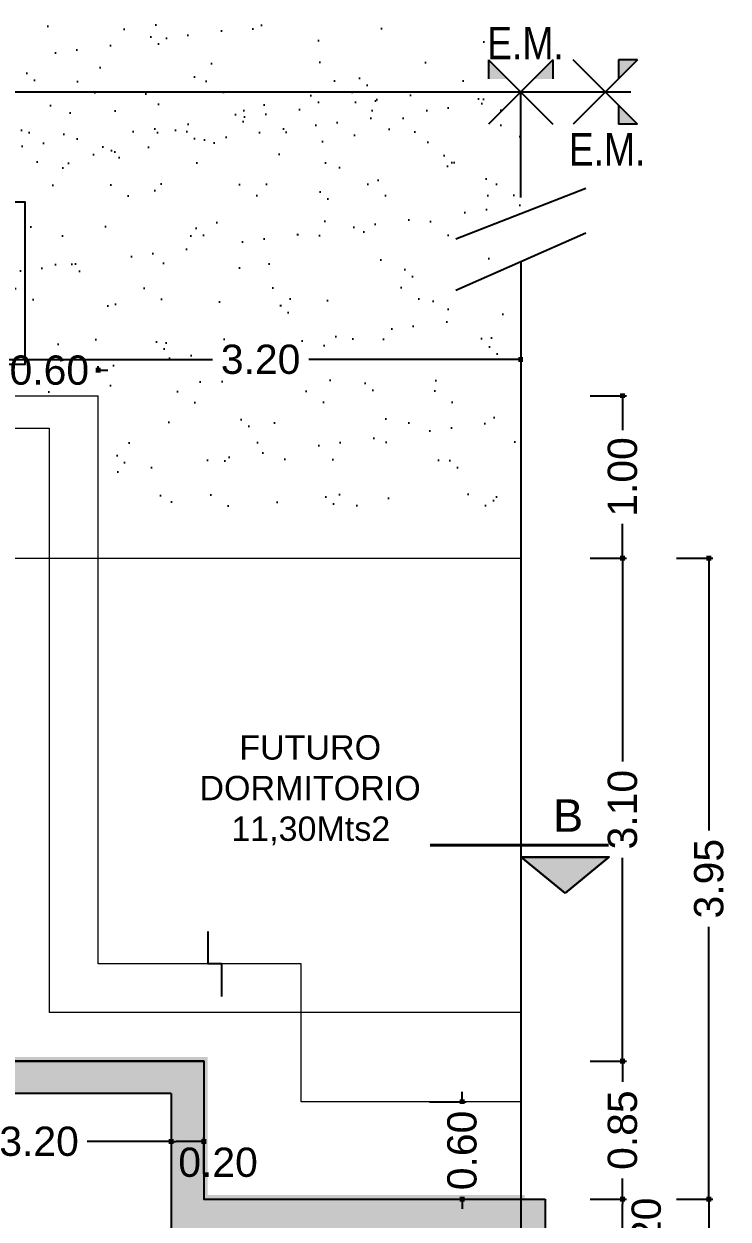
# Model space of a CAD drawing. Header units: millimetres. Extents: x 167 to 343, y -139 to 78.
# Drawn here: x 246.77 to 251.1, y -49.42 to -42.07 of the extents above; entities that cross this region are included whole.
import ezdxf

# ---------------------------------------------------------------- set-up
doc = ezdxf.new("R2010")
doc.units = ezdxf.units.MM
doc.header["$LTSCALE"] = 0.1
doc.header["$MEASUREMENT"] = 0
doc.header["$PDMODE"] = 3
doc.header["$PDSIZE"] = 0.1
doc.linetypes.add('ACAD_ISO02W100', pattern=[15, 12, -3])
doc.linetypes.add('ACAD_ISO04W100', pattern=[30, 24, -3, 0, -3])
doc.layers.get('DEFPOINTS').update_dxf_attribs({"color": 1})
for name, color, linetype in [('11.Ejes', 6, 'ACAD_ISO04W100'), ('Cotas', 1, 'Continuous'), ('HATCH', 10, 'Continuous'), ('MURO', 4, 'Continuous'), ('POLILINEA SUP', 150, 'Continuous')]:
    doc.layers.add(name, color=color, linetype=linetype)
doc.layers.add('17.Sombras', color=8, linetype='Continuous', lineweight=5)
doc.styles.add('ARIAL', font='arial.ttf', dxfattribs={"height": 0.18})
doc.styles.add('Diego', font='arial.ttf')
doc.styles.get("Standard").update_dxf_attribs({"font": 'arial.ttf'})
doc.dimstyles.new('MARQ 100', dxfattribs={"dimscale": 0.1, "dimtxt": 1.75, "dimasz": 0.3, "dimexe": 0.25, "dimexo": 1.5, "dimtad": 0, "dimzin": 1, "dimdsep": 46, "dimtxsty": 'ARIAL', "dimblk": 'BOXFILLED', "dimcen": 2.5, "dimclrd": 8, "dimclre": 8, "dimclrt": 4, "dimazin": 0, "dimtfac": 1, "dimtmove": 2, "dimatfit": 3, "dimldrblk": 'DOTSMALL', "dimfxl": 2, "dimfxlon": 1, "dimlwd": -1, "dimarcsym": 0})

# ---------------------------------------------------------------- blocks, each defined once
blk = doc.blocks.new('_BoxFilled')
at = {"color": 0, "linetype": 'ByBlock', "lineweight": -2}
blk.add_line((-0.5, 0), (-1, 0), dxfattribs=at)
at = {"color": 0, "linetype": 'ByBlock'}
blk.add_solid([(-0.5, 0.5), (0.5, 0.5), (-0.5, -0.5), (0.5, -0.5)], dxfattribs=at)
blk = doc.blocks.new('*D80')
at = {"layer": 'Cotas', "color": 8, "lineweight": -2, "transparency": 16777216}
for p, q in [((250.7819, -49.3007), (251.0069, -49.3007)), ((250.7819, -53.6055), (251.0069, -53.6055))]:
    blk.add_line(p, q, dxfattribs=at)
at = {"layer": 'Cotas', "color": 8, "transparency": 16777216}
for p, q in [((250.9819, -49.3307), (250.9819, -51.1535)), ((250.9819, -53.5755), (250.9819, -51.7527))]:
    blk.add_line(p, q, dxfattribs=at)
at = {"layer": 'DEFPOINTS', "color": 0, "transparency": 16777216}
for p in [(250.1231, -49.3007), (250.9819, -49.3007), (250.391, -53.6055)]:
    blk.add_point(p, dxfattribs=at)
at = {"layer": 'Cotas', "color": 8, "transparency": 16777216, "xscale": 0.03, "yscale": 0.03, "zscale": 0.03}
for p, rotation in [((250.9819, -49.3007), 90), ((250.9819, -53.6055), 270)]:
    blk.add_blockref('_BoxFilled', p, dxfattribs=dict(at, rotation=rotation))
at = {"layer": 'Cotas', "color": 4, "transparency": 16777216, "insert": (250.9819, -51.4531), "char_height": 0.18, "attachment_point": 5, "rotation": 90, "style": 'ARIAL'}
blk.add_mtext('4.30', dxfattribs=at)
blk = doc.blocks.new('_DotSmall')
at = {"color": 0, "linetype": 'ByBlock', "const_width": 0.5}
blk.add_lwpolyline([(-0.0625, 0, 1), (0.0625, 0, 1)], format="xyb", close=True, dxfattribs=at)
blk = doc.blocks.new('*D81')
at = {"layer": 'Cotas', "color": 8, "lineweight": -2, "transparency": 16777216}
for p, q in [((250.7819, -45.3555), (251.0069, -45.3555)), ((250.7819, -49.3007), (251.0069, -49.3007))]:
    blk.add_line(p, q, dxfattribs=at)
at = {"layer": 'Cotas', "color": 8, "transparency": 16777216}
for p, q in [((250.9819, -45.3855), (250.9819, -47.0312)), ((250.9819, -49.2707), (250.9819, -47.625))]:
    blk.add_line(p, q, dxfattribs=at)
at = {"layer": 'DEFPOINTS', "color": 0, "transparency": 16777216}
for p in [(247.191, -45.3555), (250.9819, -45.3555), (249.9731, -49.3007)]:
    blk.add_point(p, dxfattribs=at)
at = {"layer": 'Cotas', "color": 8, "transparency": 16777216, "xscale": 0.03, "yscale": 0.03, "zscale": 0.03}
for p, rotation in [((250.9819, -45.3555), 90), ((250.9819, -49.3007), 270)]:
    blk.add_blockref('_BoxFilled', p, dxfattribs=dict(at, rotation=rotation))
at = {"layer": 'Cotas', "color": 4, "transparency": 16777216, "insert": (250.9819, -47.3281), "char_height": 0.18, "attachment_point": 5, "rotation": 90, "style": 'ARIAL'}
blk.add_mtext('3.95', dxfattribs=at)
blk = doc.blocks.new('*D128')
at = {"layer": 'Cotas', "color": 8, "lineweight": -2, "transparency": 16777216}
for p, q in [((247.6743, -48.8007), (247.6743, -48.9703)), ((247.8743, -49.1453), (247.8743, -48.9203))]:
    blk.add_line(p, q, dxfattribs=at)
at = {"layer": 'Cotas', "color": 8, "transparency": 16777216}
blk.add_line((247.8443, -48.9453), (247.7043, -48.9453), dxfattribs=at)
at = {"layer": 'DEFPOINTS', "color": 0, "transparency": 16777216}
for p in [(247.6743, -48.6507), (247.6743, -48.9453), (247.8743, -49.3007)]:
    blk.add_point(p, dxfattribs=at)
at = {"layer": 'Cotas', "color": 8, "transparency": 16777216, "xscale": 0.03, "yscale": 0.03, "zscale": 0.03, "rotation": 180}
blk.add_blockref('_BoxFilled', (247.6743, -48.9453), dxfattribs=at)
at = {"layer": 'Cotas', "color": 8, "transparency": 16777216, "xscale": 0.03, "yscale": 0.03, "zscale": 0.03}
blk.add_blockref('_BoxFilled', (247.8743, -48.9453), dxfattribs=at)
at = {"layer": 'Cotas', "color": 4, "transparency": 16777216, "insert": (247.9625, -49.0745), "char_height": 0.18, "attachment_point": 5, "style": 'ARIAL'}
blk.add_mtext('0.20', dxfattribs=at)
blk = doc.blocks.new('*D129')
at = {"layer": 'Cotas', "color": 8, "lineweight": -2, "transparency": 16777216}
for p, q in [((244.4743, -48.8007), (244.4743, -48.9703)), ((247.6743, -48.8007), (247.6743, -48.9703))]:
    blk.add_line(p, q, dxfattribs=at)
at = {"layer": 'Cotas', "color": 8, "transparency": 16777216}
for p, q in [((244.5043, -48.9453), (246.5653, -48.9453)), ((247.6443, -48.9453), (247.1572, -48.9453))]:
    blk.add_line(p, q, dxfattribs=at)
at = {"layer": 'DEFPOINTS', "color": 0, "transparency": 16777216}
for p in [(244.4743, -48.6507), (247.6743, -48.6507), (244.4743, -48.9453)]:
    blk.add_point(p, dxfattribs=at)
at = {"layer": 'Cotas', "color": 8, "transparency": 16777216, "xscale": 0.03, "yscale": 0.03, "zscale": 0.03, "rotation": 180}
blk.add_blockref('_BoxFilled', (244.4743, -48.9453), dxfattribs=at)
at = {"layer": 'Cotas', "color": 8, "transparency": 16777216, "xscale": 0.03, "yscale": 0.03, "zscale": 0.03}
blk.add_blockref('_BoxFilled', (247.6743, -48.9453), dxfattribs=at)
at = {"layer": 'Cotas', "color": 4, "transparency": 16777216, "insert": (246.8613, -48.9453), "char_height": 0.18, "attachment_point": 5, "style": 'ARIAL'}
blk.add_mtext('3.20', dxfattribs=at)
blk = doc.blocks.new('*D130')
at = {"layer": 'Cotas', "color": 8, "lineweight": -2, "transparency": 16777216}
for p, q in [((246.6243, -44.3323), (246.6243, -44.1073)), ((249.8243, -44.1323), (249.8243, -44.1573))]:
    blk.add_line(p, q, dxfattribs=at)
at = {"layer": 'Cotas', "color": 8, "transparency": 16777216}
for p, q in [((246.6543, -44.1323), (247.9284, -44.1323)), ((249.7943, -44.1323), (248.5202, -44.1323))]:
    blk.add_line(p, q, dxfattribs=at)
at = {"layer": 'DEFPOINTS', "color": 0, "transparency": 16777216}
for p in [(249.8243, -44.1323), (249.8243, -44.1323), (246.6243, -45.3555)]:
    blk.add_point(p, dxfattribs=at)
at = {"layer": 'Cotas', "color": 8, "transparency": 16777216, "xscale": 0.03, "yscale": 0.03, "zscale": 0.03, "rotation": 180}
blk.add_blockref('_BoxFilled', (246.6243, -44.1323), dxfattribs=at)
at = {"layer": 'Cotas', "color": 8, "transparency": 16777216, "xscale": 0.03, "yscale": 0.03, "zscale": 0.03}
blk.add_blockref('_BoxFilled', (249.8243, -44.1323), dxfattribs=at)
at = {"layer": 'Cotas', "color": 4, "transparency": 16777216, "insert": (248.2243, -44.1323), "char_height": 0.18, "attachment_point": 5, "style": 'ARIAL'}
blk.add_mtext('3.20', dxfattribs=at)
blk = doc.blocks.new('*D94')
at = {"layer": 'Cotas', "color": 8, "lineweight": -2, "transparency": 16777216}
for p, q in [((250.2509, -48.4507), (250.4759, -48.4507)), ((250.2509, -49.3007), (250.4759, -49.3007))]:
    blk.add_line(p, q, dxfattribs=at)
at = {"layer": 'Cotas', "color": 8, "transparency": 16777216}
for p, q in [((250.4509, -48.4807), (250.4509, -48.5787)), ((250.4509, -49.2707), (250.4509, -49.1727))]:
    blk.add_line(p, q, dxfattribs=at)
at = {"layer": 'DEFPOINTS', "color": 0, "transparency": 16777216}
for p in [(248.0231, -48.4507), (250.4509, -48.4507), (249.8231, -49.3007)]:
    blk.add_point(p, dxfattribs=at)
at = {"layer": 'Cotas', "color": 8, "transparency": 16777216, "xscale": 0.03, "yscale": 0.03, "zscale": 0.03}
for p, rotation in [((250.4509, -48.4507), 90), ((250.4509, -49.3007), 270)]:
    blk.add_blockref('_BoxFilled', p, dxfattribs=dict(at, rotation=rotation))
at = {"layer": 'Cotas', "color": 4, "transparency": 16777216, "insert": (250.4509, -48.8757), "char_height": 0.18, "attachment_point": 5, "rotation": 90, "style": 'ARIAL'}
blk.add_mtext('0.85', dxfattribs=at)
blk = doc.blocks.new('*D95')
at = {"layer": 'Cotas', "color": 8, "lineweight": -2, "transparency": 16777216}
for p, q in [((250.2509, -49.3007), (250.4759, -49.3007)), ((250.2509, -49.5007), (250.4759, -49.5007))]:
    blk.add_line(p, q, dxfattribs=at)
at = {"layer": 'Cotas', "color": 8, "transparency": 16777216}
blk.add_line((250.4509, -49.4707), (250.4509, -49.3307), dxfattribs=at)
at = {"layer": 'DEFPOINTS', "color": 0, "transparency": 16777216}
for p in [(249.8231, -49.3007), (250.4509, -49.3007), (249.8231, -49.5007)]:
    blk.add_point(p, dxfattribs=at)
at = {"layer": 'Cotas', "color": 8, "transparency": 16777216, "xscale": 0.03, "yscale": 0.03, "zscale": 0.03}
for p, rotation in [((250.4509, -49.3007), 90), ((250.4509, -49.5007), 270)]:
    blk.add_blockref('_BoxFilled', p, dxfattribs=dict(at, rotation=rotation))
at = {"layer": 'Cotas', "color": 4, "transparency": 16777216, "insert": (250.5974, -49.5355), "char_height": 0.18, "attachment_point": 5, "rotation": 90, "style": 'ARIAL'}
blk.add_mtext('0.20', dxfattribs=at)
blk = doc.blocks.new('*D96')
at = {"layer": 'Cotas', "color": 8, "lineweight": -2, "transparency": 16777216}
for p, q in [((250.2509, -45.3555), (250.4759, -45.3555)), ((250.2509, -48.4507), (250.4759, -48.4507))]:
    blk.add_line(p, q, dxfattribs=at)
at = {"layer": 'Cotas', "color": 8, "transparency": 16777216}
for p, q in [((250.4509, -45.3855), (250.4509, -46.6072)), ((250.4509, -48.4207), (250.4509, -47.199))]:
    blk.add_line(p, q, dxfattribs=at)
at = {"layer": 'DEFPOINTS', "color": 0, "transparency": 16777216}
for p in [(246.7731, -45.3555), (250.4509, -45.3555), (248.0231, -48.4507)]:
    blk.add_point(p, dxfattribs=at)
at = {"layer": 'Cotas', "color": 8, "transparency": 16777216, "xscale": 0.03, "yscale": 0.03, "zscale": 0.03}
for p, rotation in [((250.4509, -45.3555), 90), ((250.4509, -48.4507), 270)]:
    blk.add_blockref('_BoxFilled', p, dxfattribs=dict(at, rotation=rotation))
at = {"layer": 'Cotas', "color": 4, "transparency": 16777216, "insert": (250.4509, -46.9031), "char_height": 0.18, "attachment_point": 5, "rotation": 90, "style": 'ARIAL'}
blk.add_mtext('3.10', dxfattribs=at)
blk = doc.blocks.new('*D97')
at = {"layer": 'Cotas', "color": 8, "lineweight": -2, "transparency": 16777216}
for p, q in [((250.2509, -44.3555), (250.4759, -44.3555)), ((250.2509, -45.3555), (250.4759, -45.3555))]:
    blk.add_line(p, q, dxfattribs=at)
at = {"layer": 'Cotas', "color": 8, "transparency": 16777216}
for p, q in [((250.4509, -44.3855), (250.4509, -44.568)), ((250.4509, -45.3255), (250.4509, -45.143))]:
    blk.add_line(p, q, dxfattribs=at)
at = {"layer": 'DEFPOINTS', "color": 0, "transparency": 16777216}
for p in [(247.3731, -44.3555), (250.4509, -44.3555), (246.7731, -45.3555)]:
    blk.add_point(p, dxfattribs=at)
at = {"layer": 'Cotas', "color": 8, "transparency": 16777216, "xscale": 0.03, "yscale": 0.03, "zscale": 0.03}
for p, rotation in [((250.4509, -44.3555), 90), ((250.4509, -45.3555), 270)]:
    blk.add_blockref('_BoxFilled', p, dxfattribs=dict(at, rotation=rotation))
at = {"layer": 'Cotas', "color": 4, "transparency": 16777216, "insert": (250.4509, -44.8555), "char_height": 0.18, "attachment_point": 5, "rotation": 90, "style": 'ARIAL'}
blk.add_mtext('1.00', dxfattribs=at)
blk = doc.blocks.new('*D146')
at = {"layer": 'Cotas', "color": 8, "transparency": 16777216}
for p, q in [((249.4637, -48.6707), (249.4637, -48.6407)), ((249.4637, -48.7007), (249.4637, -48.7047)), ((249.4637, -49.3007), (249.4637, -49.2967)), ((249.4637, -49.3307), (249.4637, -49.3607))]:
    blk.add_line(p, q, dxfattribs=at)
at = {"layer": 'Cotas', "color": 8, "lineweight": -2, "transparency": 16777216}
for p, q in [((249.2637, -48.7007), (249.4887, -48.7007)), ((249.2637, -49.3007), (249.4887, -49.3007))]:
    blk.add_line(p, q, dxfattribs=at)
at = {"layer": 'DEFPOINTS', "color": 0, "transparency": 16777216}
for p in [(248.9243, -48.7007), (249.4637, -48.7007), (248.9243, -49.3007)]:
    blk.add_point(p, dxfattribs=at)
at = {"layer": 'Cotas', "color": 8, "transparency": 16777216, "xscale": 0.03, "yscale": 0.03, "zscale": 0.03}
for p, rotation in [((249.4637, -48.7007), 270), ((249.4637, -49.3007), 90)]:
    blk.add_blockref('_BoxFilled', p, dxfattribs=dict(at, rotation=rotation))
at = {"layer": 'Cotas', "color": 4, "transparency": 16777216, "insert": (249.4637, -49.0007), "char_height": 0.18, "attachment_point": 5, "rotation": 90, "style": 'ARIAL'}
blk.add_mtext('0.60', dxfattribs=at)
blk = doc.blocks.new('*D160')
at = {"layer": 'Cotas', "color": 8, "transparency": 16777216}
for p, q in [((246.5943, -44.1988), (246.5643, -44.1988)), ((246.6243, -44.1988), (246.6284, -44.1988)), ((247.2243, -44.1988), (247.2203, -44.1988)), ((247.2543, -44.1988), (247.2843, -44.1988))]:
    blk.add_line(p, q, dxfattribs=at)
at = {"layer": 'Cotas', "color": 8, "lineweight": -2, "transparency": 16777216}
for p, q in [((246.6243, -44.2055), (246.6243, -44.1738)), ((247.2243, -44.2055), (247.2243, -44.1738))]:
    blk.add_line(p, q, dxfattribs=at)
at = {"layer": 'DEFPOINTS', "color": 0, "transparency": 16777216}
for p in [(247.2243, -44.1988), (246.6243, -44.3555), (247.2243, -44.3555)]:
    blk.add_point(p, dxfattribs=at)
at = {"layer": 'Cotas', "color": 8, "transparency": 16777216, "xscale": 0.03, "yscale": 0.03, "zscale": 0.03}
blk.add_blockref('_BoxFilled', (246.6243, -44.1988), dxfattribs=at)
at = {"layer": 'Cotas', "color": 8, "transparency": 16777216, "xscale": 0.03, "yscale": 0.03, "zscale": 0.03, "rotation": 180}
blk.add_blockref('_BoxFilled', (247.2243, -44.1988), dxfattribs=at)
at = {"layer": 'Cotas', "color": 4, "transparency": 16777216, "insert": (246.9243, -44.1988), "char_height": 0.18, "attachment_point": 5, "style": 'ARIAL'}
blk.add_mtext('0.60', dxfattribs=at)

msp = doc.modelspace()

# ---------------------------------------------------------------- hatches: boundary and pattern name
h = msp.add_hatch(color=256)
h.dxf.hatch_style = 1
h.paths.add_polyline_path([(250.0975, -47.4168), (250.3672, -47.1947), (249.8278, -47.1947)])
at = {"layer": '11.Ejes'}
h = msp.add_hatch(color=256, dxfattribs=at)
h.dxf.hatch_style = 1
h.paths.add_polyline_path([(249.7427, -42.4054), (249.6263, -42.289), (249.6263, -42.4054)])
h.paths.add_polyline_path([(250.0223, -42.289), (249.906, -42.4054), (250.0223, -42.4054)])
h = msp.add_hatch(color=256, dxfattribs=at)
h.dxf.hatch_style = 1
h.paths.add_polyline_path([(250.4264, -42.4054), (250.5427, -42.289), (250.4264, -42.289)])
h.paths.add_polyline_path([(250.5427, -42.685), (250.4264, -42.5686), (250.4264, -42.685)])
at = {"layer": 'HATCH'}
h = msp.add_hatch(dxfattribs=at)
h.set_pattern_fill('AR-SAND', color=1, scale=0.01, style=0)
h.set_pattern_definition([(37.5, (-3826.0252, -1768.14177), (-0.016000313, 0.489413237), [0, -0.38608, 0, -0.4318, 0, -0.41275]), (7.5, (-3826.0252, -1768.1418), (0.44952328, 0.7168251), [0, -0.20828, 0, -0.34798, 0, -0.13335]), (327.5, (-3826.3376, -1768.14177), (0.79099237, 0.001437185), [0, -0.127, 0, -0.4572, 0, -0.5969]), (317.5, (-3826.3376, -1768.1418), (0.76355645, 0.22292932), [0, -0.0635, 0, -0.29972, 0, -0.3429])])
h.paths.add_polyline_path([(249.8243, -42.067), (239.8243, -42.067), (239.8243, -44.3555), (247.3243, -44.3555), (247.3243, -45.1555), (249.8243, -45.1555)])
h.paths.add_polyline_path([(239.6681, -44.1726), (240.2314, -44.1726), (240.2314, -43.812), (239.6681, -43.812)], flags=9)
h.paths.add_polyline_path([(240.2458, -44.3807), (240.8092, -44.3807), (240.8092, -44.0201), (240.2458, -44.0201)], flags=25)
h.paths.add_polyline_path([(241.3073, -44.3822), (241.8706, -44.3822), (241.8706, -44.0216), (241.3073, -44.0216)], flags=25)
h.paths.add_polyline_path([(242.5252, -44.3807), (243.0885, -44.3807), (243.0885, -44.0201), (242.5252, -44.0201)], flags=25)
h.paths.add_polyline_path([(243.8468, -44.3822), (244.4101, -44.3822), (244.4101, -44.0216), (243.8468, -44.0216)], flags=25)
h.paths.add_polyline_path([(245.4352, -44.3807), (245.9985, -44.3807), (245.9985, -44.0201), (245.4352, -44.0201)], flags=25)
h.paths.add_polyline_path([(247.9434, -44.3807), (248.5067, -44.3807), (248.5067, -44.0201), (247.9434, -44.0201)], flags=24)
h.paths.add_polyline_path([(242.047, -43.9987), (242.6103, -43.9987), (242.6103, -43.6381), (242.047, -43.6381)], flags=24)
h.paths.add_polyline_path([(244.4675, -43.7906), (245.0308, -43.7906), (245.0308, -43.43), (244.4675, -43.43)], flags=24)
h.paths.add_polyline_path([(245.3352, -43.9987), (245.8985, -43.9987), (245.8985, -43.6381), (245.3352, -43.6381)], flags=24)
h.paths.add_polyline_path([(246.2434, -43.7906), (246.8068, -43.7906), (246.8068, -43.43), (246.2434, -43.43)], flags=24)
h.paths.add_polyline_path([(242.9442, -43.5977), (243.5075, -43.5977), (243.5075, -43.237), (242.9442, -43.237)], flags=24)
h.paths.add_polyline_path([(239.6175, -43.8289), (240.1808, -43.8289), (240.1808, -43.4683), (239.6175, -43.4683)], flags=9)
at = {"layer": 'HATCH', "linetype": 'ACAD_ISO04W100'}
h = msp.add_hatch(dxfattribs=at)
h.set_pattern_fill('AR-SAND', color=1, scale=0.01, style=0)
h.set_pattern_definition([(37.5, (-3824.52014, -1852.0127), (-0.016000313, 0.489413237), [0, -0.38608, 0, -0.4318, 0, -0.41275]), (7.5, (-3824.52014, -1852.0127), (0.44952328, 0.7168251), [0, -0.20828, 0, -0.34798, 0, -0.13335]), (327.5, (-3824.83256, -1852.0127), (0.79099237, 0.001437185), [0, -0.127, 0, -0.4572, 0, -0.5969]), (317.5, (-3824.83256, -1852.0127), (0.76355645, 0.22292932), [0, -0.0635, 0, -0.29972, 0, -0.3429])])
h.paths.add_polyline_path([(239.8243, -42.9644), (249.8243, -42.9644), (249.8243, -42.487), (239.8243, -42.487)])
at = {"layer": 'HATCH'}
h = msp.add_hatch(color=256, dxfattribs=at)
h.dxf.hatch_style = 1
h.paths.add_polyline_path([(240.1243, -45.6555), (240.8243, -45.6555), (240.8243, -45.3565), (239.8255, -45.3555), (239.8248, -45.3555), (240.8243, -45.3555), (240.8243, -45.3555), (239.8248, -45.3555), (239.8246, -51.4055), (239.9752, -51.4055), (239.9752, -50.4555), (240.1243, -50.4555)])
h.paths.add_polyline_path([(240.0243, -51.4055), (239.8246, -51.4055), (239.8246, -52.2555), (240.0243, -52.2555)])
h.paths.add_polyline_path([(241.6243, -50.1557), (241.3492, -50.1557), (241.3494, -50.4555), (241.6243, -50.4555)])
h.paths.add_polyline_path([(244.6243, -45.3555), (244.6165, -45.3555), (243.8739, -45.3564), (243.8739, -45.6555), (244.4743, -45.6555), (244.4743, -48.6507), (245.4243, -48.6507), (245.4243, -48.5007), (244.6243, -48.5007), (244.6243, -46.1523), (245.2243, -46.1523), (245.2243, -46.0023), (244.6243, -46.0023)])
h.paths.add_polyline_path([(246.6243, -46.0023), (246.4243, -46.0023), (246.4243, -48.6507), (247.6743, -48.6507), (247.6743, -50.1555), (247.6743, -50.3055), (247.8243, -50.3055), (247.8243, -49.5007), (249.6743, -49.5007), (249.6743, -53.3055), (248.7743, -53.3055), (248.7743, -53.6055), (249.8243, -53.6055), (249.8243, -49.3007), (247.8743, -49.3007), (247.8743, -48.4507), (246.6243, -48.4507)])
h.paths.add_polyline_path([(242.7739, -45.6555), (242.7739, -45.356), (242.0243, -45.3555), (242.0243, -45.6555)])
h = msp.add_hatch(color=256, dxfattribs=at)
h.dxf.hatch_style = 1
h.paths.add_polyline_path([(249.9743, -49.3007), (249.8243, -49.3007), (249.8243, -53.6055), (249.9743, -53.6055)])

# ---------------------------------------------------------------- linework, layer by layer
at = {"lineweight": 40}
msp.add_line((249.2671, -47.1224), (250.3635, -47.1224), dxfattribs=at)
at = {"lineweight": 30}
msp.add_lwpolyline([(250.0975, -47.4168), (250.3672, -47.1947), (249.8278, -47.1947)], close=True, dxfattribs=at)
at = {"layer": '11.Ejes'}
for p, q in [((250.0223, -42.289), (249.6263, -42.685)), ((250.0223, -42.289), (249.6263, -42.685)), ((249.6263, -42.289), (250.0223, -42.685)), ((249.6263, -42.289), (249.6263, -42.4054)), ((250.0223, -42.289), (250.0223, -42.4054)), ((250.5427, -42.685), (250.1467, -42.289)), ((250.5427, -42.685), (250.1467, -42.289)), ((250.5427, -42.289), (250.1467, -42.685)), ((250.4264, -42.289), (250.4264, -42.4054)), ((250.5427, -42.289), (250.4264, -42.289)), ((250.4264, -42.5686), (250.4264, -42.685)), ((250.5427, -42.685), (250.4264, -42.685))]:
    msp.add_line(p, q, dxfattribs=at)
at = {"layer": '11.Ejes', "ltscale": 12}
for p, q in [((250.502, -42.487), (239.0785, -42.487)), ((249.8243, -42.9644), (249.8243, -42.487)), ((249.8243, -43.1364), (249.8243, -42.9644)), ((249.8243, -43.531), (249.8243, -55.468))]:
    msp.add_line(p, q, dxfattribs=at)
at = {"layer": '11.Ejes'}
for points in [[(250.2243, -43.0799), (249.4243, -43.3929)], [(250.2243, -43.3551), (249.4243, -43.7069)]]:
    msp.add_lwpolyline(points, dxfattribs=at)
at = {"layer": '17.Sombras', "color": 8, "true_color": 0x7d7d7d}
for p in [(239.8243, -44.3555), (247.2243, -47.8523)]:
    msp.add_line(p, (247.2243, -44.3555), dxfattribs=at)
at = {"layer": '17.Sombras', "linetype": 'ACAD_ISO02W100', "ltscale": 18}
for p, q in [((239.8248, -44.5555), (246.9243, -44.5555)), ((246.9243, -44.5555), (246.9243, -48.1507)), ((249.8243, -48.1507), (246.9243, -48.1507))]:
    msp.add_line(p, q, dxfattribs=at)
msp.add_lwpolyline([(246.4243, -46.0023), (246.4243, -45.3555), (249.8243, -45.3555)], dxfattribs=at)
at = {"layer": '17.Sombras', "color": 8, "true_color": 0x7d7d7d}
msp.add_lwpolyline([(249.8243, -48.7007), (248.4743, -48.7007), (248.4743, -47.8523), (247.2243, -47.8523)], dxfattribs=at)
at = {"layer": 'MURO'}
for p, q in [((247.8993, -47.6523), (247.8993, -47.8523)), ((247.9838, -47.8523), (247.8993, -47.8523)), ((247.9838, -47.8523), (247.9838, -48.0523)), ((247.8743, -48.4507), (246.6243, -48.4507)), ((247.8743, -48.4507), (247.8743, -49.3007)), ((247.6743, -48.6507), (246.4243, -48.6507)), ((247.6743, -48.6507), (247.6743, -50.1555)), ((247.8743, -49.3007), (249.9743, -49.3007))]:
    msp.add_line(p, q, dxfattribs=at)
at = {"layer": 'MURO', "ltscale": 0.5}
msp.add_line((249.9743, -49.3007), (249.9743, -53.6055), dxfattribs=at)
at = {"layer": 'POLILINEA SUP'}
for points in [[(244.9752, -44.1609), (246.7752, -44.1609), (246.7752, -43.1641), (244.9752, -43.1641)], [(239.8248, -45.3555), (244.6243, -45.3555), (246.6243, -46.0023), (246.6243, -48.4507), (247.8743, -48.4507), (247.8743, -49.3007), (249.8243, -49.3007), (249.8243, -53.6055), (242.7243, -53.6055), (242.7244, -51.4055), (239.8243, -51.4055)]]:
    msp.add_lwpolyline(points, close=True, dxfattribs=at)
at = {"layer": 'POLILINEA SUP', "const_width": 0.05}
msp.add_lwpolyline([(239.8248, -45.3555), (244.6243, -45.3555), (244.6243, -45.3555), (246.6243, -46.0023), (246.6243, -48.4507), (247.8743, -48.4507), (247.8743, -49.3007), (249.8243, -49.3007), (249.8243, -53.6055), (242.7243, -53.6055), (242.7242, -50.4556), (242.7244, -51.4055), (240.0244, -50.4555), (240.0243, -52.2556), (239.8246, -52.2555)], close=True, dxfattribs=at)

# ---------------------------------------------------------------- texts
at = {"ltscale": 0.01, "insert": (250.2086, -47.0394), "char_height": 0.2, "width": 4.002208, "attachment_point": 9, "style": 'Diego'}
msp.add_mtext('B', dxfattribs=at)
at = {"layer": '11.Ejes', "lineweight": 40, "char_height": 0.2, "width": 1.294531, "attachment_point": 2}
for insert in [(249.8538, -42.0852), (250.3558, -42.7386)]:
    msp.add_mtext('{\\fArial Narrow|b0|i0|c0|p34;E.M.}', dxfattribs=dict(at, insert=insert))
at = {"layer": '17.Sombras', "insert": (247.841, -46.4451), "char_height": 0.15, "width": 1.349576, "attachment_point": 1}
msp.add_mtext('\\pi0.2516;FUTURO \\P\\pi0.00659;DORMITORIO\\P\\pi0.20248;11,30Mts2', dxfattribs=at)

# ---------------------------------------------------------------- dimensions: what is measured, and where the dimension line sits
at = {"layer": 'Cotas'}
for base, p1, p2, picture, middle in [((249.8243, -44.1323), (246.6243, -45.3555), (249.8243, -44.1323), '*D130', (248.2243, -44.1323)), ((247.2243, -44.1988), (246.6243, -44.3555), (247.2243, -44.3555), '*D160', (246.9243, -44.1988))]:
    dim = msp.add_linear_dim(base=base, p1=p1, p2=p2, dimstyle='MARQ 100', dxfattribs=at)
    dim.commit()
    dim.dimension.update_dxf_attribs({"geometry": picture, "text_midpoint": middle})
for base, p1, p2, picture, middle in [((250.4509, -44.3555), (246.7731, -45.3555), (247.3731, -44.3555), '*D97', (250.4509, -44.8555)), ((250.4509, -45.3555), (248.0231, -48.4507), (246.7731, -45.3555), '*D96', (250.4509, -46.9031)), ((250.9819, -45.3555), (249.9731, -49.3007), (247.191, -45.3555), '*D81', (250.9819, -47.3281)), ((250.4509, -48.4507), (249.8231, -49.3007), (248.0231, -48.4507), '*D94', (250.4509, -48.8757)), ((249.4637, -48.7007), (248.9243, -49.3007), (248.9243, -48.7007), '*D146', (249.4637, -49.0007)), ((250.9819, -49.3007), (250.391, -53.6055), (250.1231, -49.3007), '*D80', (250.9819, -51.4531))]:
    dim = msp.add_linear_dim(base=base, p1=p1, p2=p2, angle=90, dimstyle='MARQ 100', dxfattribs=at)
    dim.commit()
    dim.dimension.update_dxf_attribs({"geometry": picture, "text_midpoint": middle})
for base, p1, p2, picture, middle in [((244.4743, -48.9453), (247.6743, -48.6507), (244.4743, -48.6507), '*D129', (246.8613, -48.9453)), ((247.6743, -48.9453), (247.8743, -49.3007), (247.6743, -48.6507), '*D128', (247.9625, -49.0745))]:
    dim = msp.add_linear_dim(base=base, p1=p1, p2=p2, dimstyle='MARQ 100', dxfattribs=at)
    dim.commit()
    dim.dimension.update_dxf_attribs({"geometry": picture, "text_midpoint": middle, "dimtype": 160})
dim = msp.add_linear_dim(base=(250.4509, -49.3007), p1=(249.8231, -49.5007), p2=(249.8231, -49.3007), angle=90, dimstyle='MARQ 100', dxfattribs=at)
dim.commit()
dim.dimension.update_dxf_attribs({"geometry": '*D95', "text_midpoint": (250.5974, -49.5355), "dimtype": 160})

doc.saveas('drawing.dxf')
